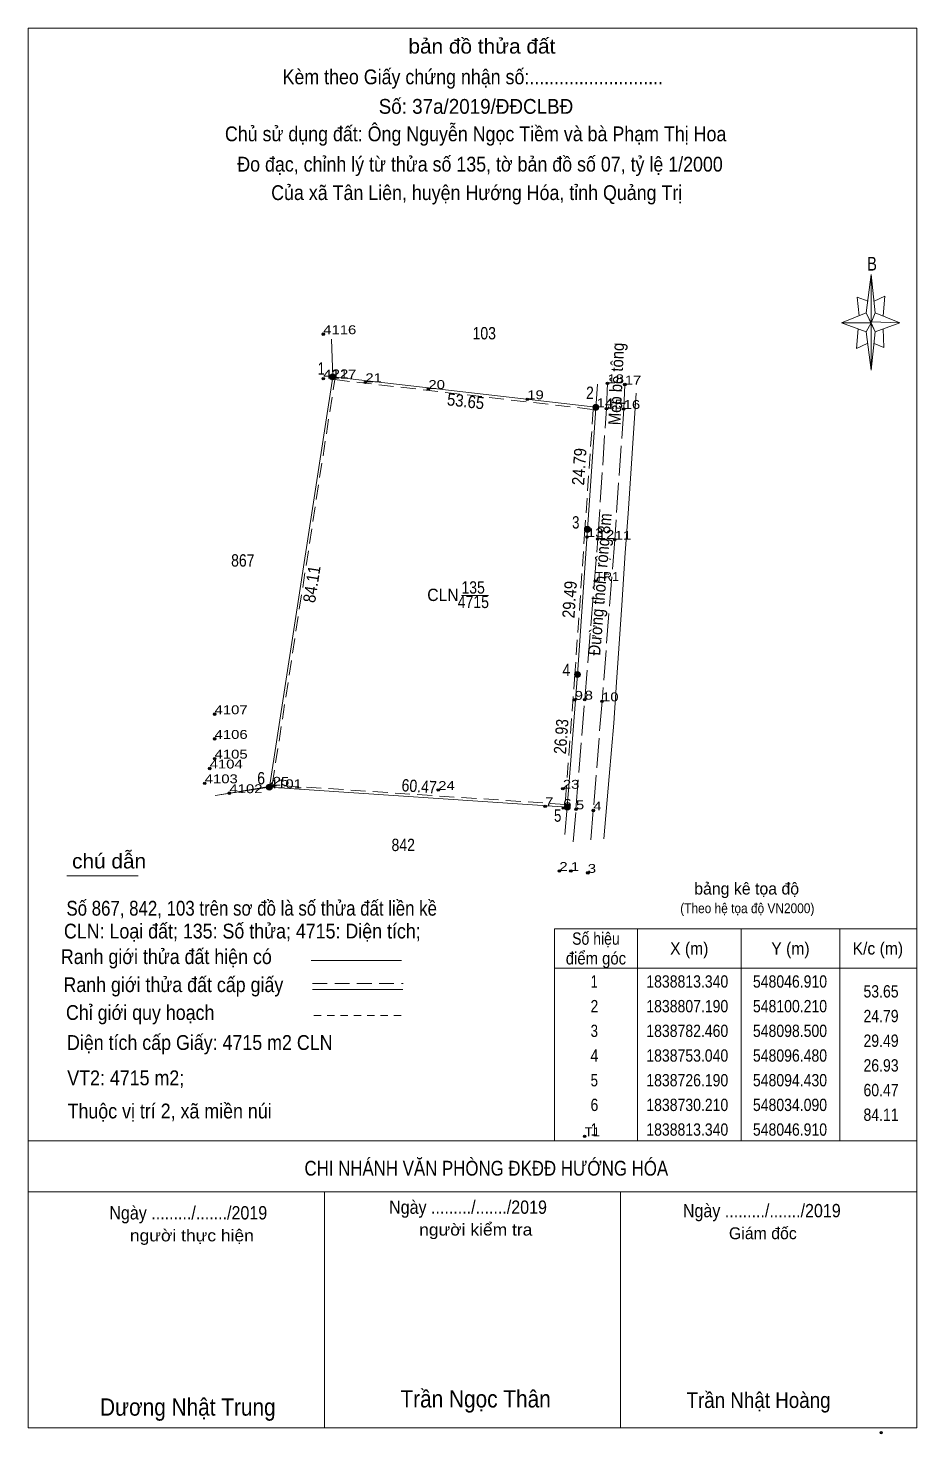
# Model space of a CAD drawing. Header units: metres. Extents: x 546833 to 548165, y 1838165 to 1838884.
# Drawn here: x 547985.2 to 548165.2, y 1838599.2 to 1838884 of the extents above; entities that cross this region are included whole.
import ezdxf
from ezdxf.enums import TextEntityAlignment as Align

# ---------------------------------------------------------------- set-up
doc = ezdxf.new("R2010")
doc.units = ezdxf.units.M
doc.header["$PDMODE"] = 32
doc.header["$PDSIZE"] = 0.5
for name, pattern in [('LONG_DASHED', [7.5, 6, -1.5]), ('MEDIUM_DASHED', [4.5, 3, -1.5]), ('SHORT_DASHED', [2.7, 1.5, -1.2])]:
    doc.linetypes.add(name, pattern=pattern)
for name, color, linetype, lineweight in [('1', 7, 'MEDIUM_DASHED', 13), ('17', 7, 'Continuous', 13), ('19', 7, 'Continuous', 13), ('5', 7, 'Continuous', 13), ('55', 7, 'Continuous', 13), ('6', 7, 'Continuous', 13), ('63', 7, 'Continuous', 13)]:
    doc.layers.add(name, color=color, linetype=linetype, lineweight=lineweight)
for name, color, linetype in [('12', 7, 'Continuous'), ('28', 7, 'Continuous'), ('7', 7, 'Continuous')]:
    doc.layers.add(name, color=color, linetype=linetype)

msp = doc.modelspace()

# ---------------------------------------------------------------- hatches: boundary and pattern name
at = {"layer": '63'}
for points in [[(548047.51, 1838813.34, 1), (548046.31, 1838813.34, 1)], [(548100.81, 1838807.19, 1), (548099.61, 1838807.19, 1)], [(548099.1, 1838782.46, 1), (548097.9, 1838782.46, 1)], [(548097.08, 1838753.04, 1), (548095.88, 1838753.04, 1)], [(548034.69, 1838730.21, 1), (548033.49, 1838730.21, 1)], [(548095.03, 1838726.19, 1), (548093.83, 1838726.19, 1)]]:
    msp.add_hatch(color=256, dxfattribs=at).paths.add_polyline_path(points)

# ---------------------------------------------------------------- linework, layer by layer
at = {"layer": '1'}
msp.add_lwpolyline([(548047.33, 1838812.79), (548099.68, 1838806.75), (548098, 1838782.49), (548095.98, 1838753.08), (548093.97, 1838726.72), (548034.67, 1838730.67)], close=True, dxfattribs=at)
at = {"layer": '17'}
msp.add_line((547993.07, 1838712.28), (548007.55, 1838712.28), dxfattribs=at)
at = {"layer": '19'}
for p, q in [((548046.91, 1838813.34), (548046.68, 1838821.01)), ((548034.09, 1838730.21), (548046.91, 1838813.34)), ((548100.21, 1838807.19), (548046.91, 1838813.34)), ((548034.09, 1838730.21), (548023.08, 1838728.54)), ((548034.09, 1838730.21), (548024.31, 1838728.73)), ((548034.09, 1838730.21), (548094.43, 1838726.19)), ((548094.43, 1838726.19), (548093.95, 1838720.65))]:
    msp.add_line(p, q, dxfattribs=at)
for points in [[(548094.43, 1838726.19), (548096.48, 1838753.04), (548100.53, 1838811.89)], [(548108.39, 1838810.04), (548106.73, 1838785.66), (548106.18, 1838777.68), (548105.46, 1838767.1), (548104.39, 1838751.46), (548103.83, 1838743.2), (548102.91, 1838732.35), (548101.85, 1838719.77)]]:
    msp.add_lwpolyline(points, dxfattribs=at)
at = {"layer": '19', "linetype": 'LONG_DASHED'}
for points in [[(548095.63, 1838719.12), (548096.18, 1838725.73), (548097.95, 1838747.95), (548100.6, 1838780.5), (548102.36, 1838806.91), (548102.56, 1838812.05)], [(548106.07, 1838811.8), (548105.85, 1838806.85), (548104.04, 1838780.34), (548101.46, 1838747.6), (548099.7, 1838725.49), (548099.14, 1838719.15)]]:
    msp.add_lwpolyline(points, dxfattribs=at)
at = {"layer": '5'}
for p, q in [((547985.23, 1838600.42), (547985.23, 1838884.02)), ((548154.97, 1838826.3), (548155.97, 1838834.1)), ((548154.97, 1838822.5), (548149.97, 1838824.3)), ((548156.77, 1838826.3), (548161.77, 1838824.3)), ((548156.77, 1838822.5), (548155.97, 1838814.7)), ((548158.37, 1838823.1), (548158.57, 1838819.3)), ((548158.57, 1838819.3), (548156.57, 1838820.1)), ((548045.23, 1838600.42), (548045.23, 1838648.22)), ((548105.23, 1838600.42), (548105.23, 1838648.22))]:
    msp.add_line(p, q, dxfattribs=at)
for points in [[(547985.23, 1838884.02), (548165.23, 1838884.02), (548165.23, 1838600.42)], [(548155.37, 1838828.7), (548153.17, 1838829.5), (548153.57, 1838825.7)], [(548156.57, 1838828.7), (548158.77, 1838829.7), (548158.37, 1838825.7)], [(548155.97, 1838824.3), (548154.97, 1838826.3), (548149.97, 1838824.3)], [(548155.97, 1838824.3), (548156.77, 1838822.5), (548161.77, 1838824.3)], [(548153.37, 1838823.1), (548152.97, 1838819.1), (548155.17, 1838820.1)]]:
    msp.add_lwpolyline(points, dxfattribs=at)
for points in [[(548155.97, 1838834.1), (548156.77, 1838826.3), (548155.97, 1838824.3)], [(548155.97, 1838824.3), (548149.97, 1838824.3), (548154.97, 1838826.3), (548156.77, 1838822.5), (548161.77, 1838824.3), (548155.97, 1838824.5)], [(548155.97, 1838824.3), (548155.97, 1838814.7), (548154.97, 1838822.5)]]:
    msp.add_lwpolyline(points, close=True, dxfattribs=at)
at = {"layer": '55'}
msp.add_line((548026, 1838729), (548034.77, 1838730.5), dxfattribs=at)
at = {"layer": '6'}
for p, q in [((548042.54, 1838695.07), (548060.82, 1838695.07)), ((548042.82, 1838689.21), (548061.1, 1838689.21)), ((547985.23, 1838658.54), (548165.23, 1838658.54)), ((547985.23, 1838648.22), (548165.23, 1838648.22)), ((548165.23, 1838600.42), (547985.23, 1838600.42))]:
    msp.add_line(p, q, dxfattribs=at)
at = {"layer": '6', "linetype": 'MEDIUM_DASHED'}
msp.add_line((548042.82, 1838690.45), (548061.22, 1838690.45), dxfattribs=at)
at = {"layer": '6'}
msp.add_point((548158.01, 1838599.42), dxfattribs=at)
at = {"layer": '63'}
for p, q in [((548072.97, 1838769.03), (548078.44, 1838769.03)), ((548108.63, 1838701.54), (548108.63, 1838658.54)), ((548129.63, 1838701.54), (548129.63, 1838658.54)), ((548149.63, 1838701.54), (548149.63, 1838658.54)), ((548091.83, 1838693.54), (548165.23, 1838693.54))]:
    msp.add_line(p, q, dxfattribs=at)
at = {"layer": '63', "linetype": 'SHORT_DASHED'}
msp.add_line((548043.08, 1838683.95), (548061.48, 1838683.95), dxfattribs=at)
at = {"layer": '63'}
msp.add_lwpolyline([(548091.83, 1838701.54), (548165.23, 1838701.54), (548165.23, 1838658.54), (548091.83, 1838658.54)], close=True, dxfattribs=at)
for centre in [(548046.91, 1838813.34), (548100.21, 1838807.19), (548098.5, 1838782.46), (548096.48, 1838753.04), (548034.09, 1838730.21), (548094.43, 1838726.19)]:
    msp.add_circle(centre, 0.6, dxfattribs=at)
at = {"layer": '7'}
for p in [(548045, 1838822), (548045, 1838813), (548046.72, 1838813.06), (548053.53, 1838812.27), (548102.56, 1838812.05), (548066.3, 1838810.89), (548106.07, 1838811.8), (548086.32, 1838808.82), (548100.36, 1838807.17), (548102.36, 1838806.91), (548105.85, 1838806.85), (548098.41, 1838780.88), (548100.59, 1838780.5), (548104.04, 1838780.34), (548100.13, 1838771.98), (548095.93, 1838747.91), (548097.95, 1838747.95), (548101.46, 1838747.59), (548023, 1838745), (548023, 1838740), (548023, 1838736), (548022, 1838734), (548021, 1838731), (548034, 1838730), (548034.77, 1838730.5), (548068.29, 1838729.63), (548093.53, 1838729.89), (548026, 1838729), (548089.95, 1838726.35), (548093.62, 1838726.01), (548096.18, 1838725.73), (548099.7, 1838725.49), (548092.82, 1838713.24), (548095.14, 1838713.21), (548098.59, 1838712.85), (548097.94, 1838659.46)]:
    msp.add_point(p, dxfattribs=at)

# ---------------------------------------------------------------- texts
at = {"layer": '1'}
for s, width, p in [('103', 0.85, (548077.61, 1838820.95)), ('867', 0.85, (548028.71, 1838774.91)), ('CLN', 0.95, (548069.245, 1838767.93)), ('135', 0.85, (548075.36, 1838769.43)), ('4715', 0.85, (548075.4, 1838766.5)), ('842', 0.85, (548061.2, 1838717.26))]:
    msp.add_text(s, height=2.5, dxfattribs=dict(at, width=width)).set_placement(p, align=Align.CENTER)
at = {"layer": '12'}
for s, width, p in [('4116', 1.25, (548045, 1838822)), ('4117', 1.25, (548045, 1838813)), ('22', 1.25, (548046.72, 1838813.06)), ('22', 1.25, (548046.72, 1838813.06)), ('21', 1.25, (548053.53, 1838812.27)), ('21', 1.25, (548053.53, 1838812.27)), ('20', 1.25, (548066.3, 1838810.89)), ('20', 1.25, (548066.3, 1838810.89)), ('18', 1.25, (548102.56, 1838812.05)), ('18', 1.25, (548102.56, 1838812.05)), ('17', 1.25, (548106.07, 1838811.8)), ('17', 1.25, (548106.07, 1838811.8)), ('19', 1.25, (548086.32, 1838808.82)), ('19', 1.25, (548086.32, 1838808.82)), ('14', 1.25, (548100.36, 1838807.17)), ('14', 1.25, (548100.36, 1838807.17)), ('15', 1.25, (548102.36, 1838806.91)), ('15', 1.25, (548102.36, 1838806.91)), ('16', 1.25, (548105.85, 1838806.85)), ('16', 1.25, (548105.85, 1838806.85)), ('13', 1.25, (548098.41, 1838780.88)), ('13', 1.25, (548098.41, 1838780.88)), ('12', 1.25, (548100.6, 1838780.5)), ('12', 1.25, (548100.6, 1838780.5)), ('11', 1.25, (548104.04, 1838780.34)), ('11', 1.25, (548104.04, 1838780.34)), ('TR1', 1.05, (548100.13, 1838771.98)), ('TR1', 1.05, (548100.13, 1838771.98)), ('9', 1.25, (548095.93, 1838747.91)), ('9', 1.25, (548095.93, 1838747.91)), ('8', 1.25, (548097.95, 1838747.95)), ('8', 1.25, (548097.95, 1838747.95)), ('4107', 1.25, (548023, 1838745)), ('10', 1.25, (548101.46, 1838747.6)), ('10', 1.25, (548101.46, 1838747.6)), ('4106', 1.25, (548023, 1838740)), ('4104', 1.25, (548022, 1838734)), ('4105', 1.25, (548023, 1838736)), ('4103', 1.25, (548021, 1838731)), ('4102', 1.25, (548026, 1838729)), ('4101', 1.25, (548034, 1838730)), ('25', 1.25, (548034.77, 1838730.5)), ('25', 1.25, (548034.77, 1838730.5)), ('24', 1.25, (548068.29, 1838729.63)), ('24', 1.25, (548068.29, 1838729.63)), ('23', 1.25, (548093.53, 1838729.89)), ('23', 1.25, (548093.53, 1838729.89)), ('7', 1.25, (548089.95, 1838726.35)), ('7', 1.25, (548089.95, 1838726.35)), ('6', 1.25, (548093.62, 1838726.02)), ('6', 1.25, (548093.62, 1838726.02)), ('5', 1.25, (548096.18, 1838725.73)), ('5', 1.25, (548096.18, 1838725.73)), ('4', 1.25, (548099.7, 1838725.49)), ('4', 1.25, (548099.7, 1838725.49)), ('2', 1.25, (548092.82, 1838713.24)), ('2', 1.25, (548092.82, 1838713.24)), ('1', 1.25, (548095.14, 1838713.21)), ('1', 1.25, (548095.14, 1838713.21)), ('3', 1.25, (548098.58, 1838712.85)), ('3', 1.25, (548098.58, 1838712.85)), ('T1', 1.1, (548097.94, 1838659.46)), ('T1', 1.1, (548097.94, 1838659.46))]:
    msp.add_text(s, height=1.8, dxfattribs=dict(at, width=width)).set_placement(p)
at = {"layer": '28'}
msp.add_text('bảng kê tọa độ', height=2.4, dxfattribs=at).set_placement((548130.755, 1838708.46), align=Align.CENTER)
at = {"layer": '28', "width": 0.9}
msp.add_text('(Theo hệ tọa độ VN2000)', height=2, dxfattribs=at).set_placement((548130.89, 1838704.68), align=Align.CENTER)
at = {"layer": '5'}
for s, height, width, p in [('bản đồ thửa đất', 3, 1.05, (548077.13, 1838878.86)), ('Kèm theo Giấy chứng nhận số:...........................', 3, 0.9, (548075.29, 1838872.64)), ('Số: 37a/2019/ĐĐCLBĐ', 3, 0.95, (548075.93, 1838866.66)), ('Chủ sử dụng đất: Ông Nguyễn Ngọc Tiềm và bà Phạm Thị Hoa', 3, 0.9, (548075.865, 1838861.09)), ('Đo đạc, chỉnh lý từ thửa số 135, tờ bản đồ số 07, tỷ lệ 1/2000', 3, 0.9, (548076.755, 1838854.95)), ('Của xã Tân Liên, huyện Hướng Hóa, tỉnh Quảng Trị', 3, 0.9, (548076.085, 1838849.18)), ('B', 2.755, 0.8, (548156.155, 1838834.9))]:
    msp.add_text(s, height=height, dxfattribs=dict(at, width=width)).set_placement(p, align=Align.CENTER)
at = {"layer": '6'}
for s, height, width, p in [('chú dẫn', 3, 1.05, (548001.625, 1838713.74)), ('Ranh giới thửa đất hiện có ', 3, 0.9, (548013.725, 1838694.37)), ('Ranh giới thửa đất cấp giấy', 3, 0.9, (548014.645, 1838688.69)), ('Chỉ giới quy hoạch', 3, 0.9, (548007.925, 1838683.05)), ('CHI NHÁNH VĂN PHÒNG ĐKĐĐ HƯỚNG HÓA', 3, 0.85, (548078.03, 1838651.5)), ('Ngày ........./......./2019', 2.7, 0.9, (548017.665, 1838642.62)), ('Ngày ........./......./2019', 2.7, 0.9, (548074.325, 1838643.76)), ('Ngày ........./......./2019', 2.7, 0.9, (548133.825, 1838643.06)), ('người kiểm tra', 2.4, 1.1, (548075.89, 1838639.36)), ('người thực hiện', 2.4, 1.1, (548018.395, 1838638.18)), ('Trần Ngọc Thân', 3.5, 0.9, (548075.86, 1838604.52)), ('Trần Nhật Hoàng', 3.16, 0.9, (548133.16, 1838604.42)), ('Dương Nhật Trung', 3.5, 0.9, (548017.58, 1838602.86))]:
    msp.add_text(s, height=height, dxfattribs=dict(at, width=width)).set_placement(p, align=Align.CENTER)
for s, width, p in [('Số 867, 842, 103 trên sơ đồ là số thửa đất liền kề', 0.85, (547992.99, 1838704.18)), ('CLN: Loại đất; 135: Số thửa; 4715: Diện tích;', 0.9, (547992.48, 1838699.55)), ('Diện tích cấp Giấy: 4715 m2 CLN', 0.9, (547993.1, 1838676.97)), ('VT2: 4715 m2; ', 0.9, (547993.16, 1838669.81)), ('Thuộc vị trí 2, xã miền núi', 0.9, (547993.22, 1838663.09))]:
    msp.add_text(s, height=3, dxfattribs=dict(at, width=width)).set_placement(p)
msp.add_text('Giám đốc', height=2.4, dxfattribs=at).set_placement((548134.04, 1838638.62), align=Align.CENTER)
at = {"layer": '63'}
for s, rotation, width, p in [('Mép bê tông', 87.455, 0.9, (548105.576, 1838811.874)), ('53.65', 353.418, 0.9, (548073.707, 1838807.182)), ('24.79', 86.044, 0.9, (548098.085, 1838795.069)), ('Đường thôn, rộng 8m', 85.346, 0.9, (548102.249, 1838771.219)), ('84.11', 81.233, 0.9, (548043.912, 1838771.174)), ('29.49', 86.072, 0.9, (548096.133, 1838768.154)), ('26.93', 85.634, 0.85, (548094.429, 1838740.37)), ('60.47', 356.188, 0.85, (548064.352, 1838729.156))]:
    msp.add_text(s, height=2.5, rotation=rotation, dxfattribs=dict(at, width=width)).set_placement(p, align=Align.CENTER)
for s, width, p in [(' 1', 0.75, (548045.3, 1838813.82)), (' 2', 0.85, (548099.81, 1838808.88)), (' 3', 0.8, (548096.89, 1838782.62)), (' 4', 0.85, (548095.03, 1838752.71)), (' 6', 0.85, (548033.21, 1838730.78)), (' 5', 0.8, (548093.23, 1838723.21)), ('53.65', 0.85, (548161.53, 1838687.59)), ('24.79', 0.85, (548161.53, 1838682.59)), ('29.49', 0.85, (548161.53, 1838677.59)), ('26.93', 0.85, (548161.53, 1838672.59)), ('60.47', 0.85, (548161.53, 1838667.59)), ('84.11', 0.85, (548161.53, 1838662.59))]:
    msp.add_text(s, height=2.5, dxfattribs=dict(at, width=width)).set_placement(p, align=Align.RIGHT)
for s, width, p in [('Số hiệu', 0.85, (548100.23, 1838698.29)), ('X (m)', 0.95, (548119.13, 1838696.29)), ('Y (m)', 0.95, (548139.625, 1838696.29)), ('K/c (m)', 0.95, (548157.33, 1838696.29)), ('điểm góc', 0.9, (548100.23, 1838694.29)), (' 1', 0.75, (548099.525, 1838689.59)), ('1838813.340', 0.85, (548118.73, 1838689.59)), ('548046.910', 0.85, (548139.535, 1838689.59)), (' 2', 0.85, (548099.53, 1838684.59)), ('1838807.190', 0.85, (548118.73, 1838684.59)), ('548100.210', 0.85, (548139.535, 1838684.59)), (' 3', 0.8, (548099.53, 1838679.59)), ('1838782.460', 0.85, (548118.73, 1838679.59)), ('548098.500', 0.85, (548139.535, 1838679.59)), (' 4', 0.85, (548099.525, 1838674.59)), ('1838753.040', 0.85, (548118.73, 1838674.59)), ('548096.480', 0.85, (548139.535, 1838674.59)), (' 5', 0.8, (548099.53, 1838669.59)), ('1838726.190', 0.85, (548118.73, 1838669.59)), ('548094.430', 0.85, (548139.535, 1838669.59)), (' 6', 0.85, (548099.53, 1838664.59)), ('1838730.210', 0.85, (548118.73, 1838664.59)), ('548034.090', 0.85, (548139.535, 1838664.59)), (' 1', 0.75, (548099.525, 1838659.59)), ('1838813.340', 0.85, (548118.73, 1838659.59)), ('548046.910', 0.85, (548139.535, 1838659.59))]:
    msp.add_text(s, height=2.5, dxfattribs=dict(at, width=width)).set_placement(p, align=Align.CENTER)

doc.saveas('drawing.dxf')
